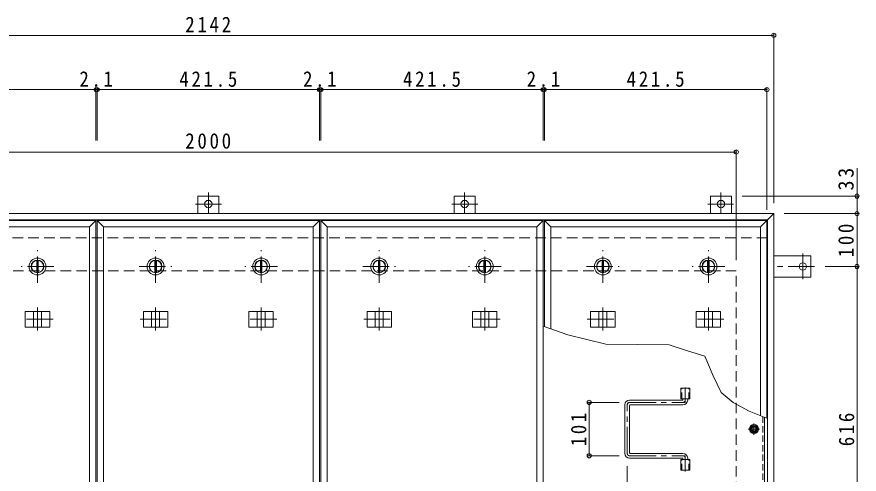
# Model space of a CAD drawing. Units: millimetres at full size, sheet at 1:10. Extents: x -2682 to 2797, y -1962 to 1758.
# Drawn here: x -1640 to -44, y 448 to 1314 of the extents above; entities that cross this region are included whole.
import ezdxf

# ---------------------------------------------------------------- set-up
doc = ezdxf.new("R2010")
doc.units = ezdxf.units.MM
doc.header["$LTSCALE"] = 10
doc.header["$PDMODE"] = 32
doc.header["$PDSIZE"] = 8
for name, pattern in [('CHAIN1', [8, 5, -1, 1, -1]), ('DASHED1', [1.8, 1.2, -0.6]), ('DASHED2', [3, 2, -1])]:
    doc.linetypes.add(name, pattern=pattern)
for name, color, linetype, lineweight in [('0-1_躯体', 2, 'Continuous', 9), ('0-2_仕上', 3, 'Continuous', 9), ('0-3_建具', 4, 'Continuous', 9), ('0-5_寸法', 7, 'Continuous', 9), ('0-6_ハッチ', 6, 'Continuous', 9), ('0-7', 5, 'Continuous', 5), ('0-A', 3, 'CHAIN1', 9), ('0-B', 2, 'Continuous', 9), ('0-C', 2, 'Continuous', 9), ('0-E', 3, 'Continuous', 9), ('0-F', 7, 'Continuous', 9)]:
    doc.layers.add(name, color=color, linetype=linetype, lineweight=lineweight)
doc.styles.add('ＭＳ ゴシック', font='')
doc.styles.get('ＭＳ ゴシック').set_extended_font_data('MS Gothic')

msp = doc.modelspace()

# ---------------------------------------------------------------- linework, layer by layer
at = {"layer": '0-1_躯体', "linetype": 'DASHED2'}
for p, q in [((-217.83, 895.44), (-2335.83, 895.44)), ((-2276.83, 833.44), (-276.83, 833.44)), ((-276.83, 233.44), (-276.83, 833.44))]:
    msp.add_line(p, q, dxfattribs=at)
at = {"layer": '0-1_躯体', "linetype": 'CHAIN1'}
for p, q in [((-1600.45, 810.44), (-1600.45, 872.44)), ((-1176.83, 810.44), (-1176.83, 872.44)), ((-753.2, 810.44), (-753.2, 872.44)), ((-329.58, 810.44), (-329.58, 872.44)), ((-1569.45, 841.44), (-1631.45, 841.44)), ((-1145.83, 841.44), (-1207.83, 841.44)), ((-722.2, 841.44), (-784.2, 841.44)), ((-298.58, 841.44), (-360.58, 841.44))]:
    msp.add_line(p, q, dxfattribs=at)
at = {"layer": '0-1_躯体'}
for p, q in [((-1601.95, 852.84), (-1601.95, 830.04)), ((-1598.95, 852.84), (-1598.95, 830.04)), ((-1178.33, 852.84), (-1178.33, 830.04)), ((-1175.33, 852.84), (-1175.33, 830.04)), ((-754.7, 852.84), (-754.7, 830.04)), ((-751.7, 852.84), (-751.7, 830.04)), ((-331.08, 852.84), (-331.08, 830.04)), ((-328.08, 852.84), (-328.08, 830.04))]:
    msp.add_line(p, q, dxfattribs=at)
for centre, radius in [((-1600.45, 841.44), 16), ((-1600.45, 841.44), 12), ((-1600.45, 841.44), 11.5), ((-1176.83, 841.44), 16), ((-1176.83, 841.44), 12), ((-1176.83, 841.44), 11.5), ((-753.2, 841.44), 16), ((-753.2, 841.44), 12), ((-753.2, 841.44), 11.5), ((-329.58, 841.44), 16), ((-329.58, 841.44), 12), ((-329.58, 841.44), 11.5)]:
    msp.add_circle(centre, radius, dxfattribs=at)
at = {"layer": '0-2_仕上'}
for p, q in [((-1911.2, 928.44), (-1489.7, 928.44)), ((-1501.7, 916.44), (-1489.7, 928.44)), ((-1487.58, 928.44), (-1066.08, 928.44)), ((-1487.58, 138.44), (-1487.58, 928.44)), ((-1487.58, 928.44), (-1475.58, 916.44)), ((-1078.08, 916.44), (-1066.08, 928.44)), ((-1063.95, 928.44), (-642.45, 928.44)), ((-1063.95, 138.44), (-1063.95, 928.44)), ((-1063.95, 928.44), (-1051.95, 916.44)), ((-654.45, 916.44), (-642.45, 928.44)), ((-640.33, 928.44), (-218.83, 928.44)), ((-640.33, 928.44), (-628.33, 916.44)), ((-640.33, 727.68), (-640.33, 928.44)), ((-218.83, 928.44), (-218.83, 554.21)), ((-1899.2, 916.44), (-1501.7, 916.44)), ((-1501.7, 916.44), (-1501.7, 150.44)), ((-1475.58, 916.44), (-1078.08, 916.44)), ((-1078.08, 916.44), (-1078.08, 150.44)), ((-1051.95, 916.44), (-654.45, 916.44)), ((-654.45, 916.44), (-654.45, 150.44)), ((-628.33, 723.35), (-628.33, 916.44)), ((-230.83, 916.44), (-230.83, 558.86)), ((-381.98, 590.94), (-381.98, 610.94)), ((-381.98, 610.94), (-364.68, 610.94)), ((-364.68, 590.94), (-364.68, 610.94)), ((-381.98, 590.94), (-364.68, 590.94)), ((-381.98, 455.94), (-381.98, 475.94)), ((-381.98, 475.94), (-364.68, 475.94)), ((-364.68, 455.94), (-364.68, 475.94)), ((-381.98, 455.94), (-364.68, 455.94))]:
    msp.add_line(p, q, dxfattribs=at)
at = {"layer": '0-2_仕上', "linetype": 'DASHED1'}
for p, q in [((-379.68, 590.94), (-379.68, 610.94)), ((-366.98, 590.94), (-366.98, 610.94)), ((-379.68, 455.94), (-379.68, 475.94)), ((-366.98, 455.94), (-366.98, 475.94))]:
    msp.add_line(p, q, dxfattribs=at)
at = {"layer": '0-2_仕上'}
for points in [[(-1489.7, 928.44), (-1489.7, 138.44), (-1501.7, 150.44)], [(-1066.08, 928.44), (-1066.08, 138.44), (-1078.08, 150.44)], [(-642.45, 928.44), (-642.45, 138.44), (-654.45, 150.44)], [(-628.33, 916.44), (-230.83, 916.44), (-218.83, 928.44)], [(-1487.58, 138.44), (-1475.58, 150.44), (-1475.58, 916.44)], [(-1063.95, 138.44), (-1051.95, 150.44), (-1051.95, 916.44)]]:
    msp.add_lwpolyline(points, dxfattribs=at)
at = {"layer": '0-3_建具', "color": 2}
for p, q in [((-205.83, 941.44), (-2347.83, 941.44)), ((-205.83, 941.44), (-217.83, 929.44)), ((-205.83, 125.44), (-205.83, 941.44)), ((-217.83, 929.44), (-2335.83, 929.44)), ((-217.83, 137.44), (-217.83, 929.44))]:
    msp.add_line(p, q, dxfattribs=at)
at = {"layer": '0-3_建具'}
for p, q in [((-1623.54, 756.44), (-1623.54, 726.44)), ((-1577.36, 756.44), (-1623.54, 756.44)), ((-1607.95, 756.44), (-1607.95, 726.44)), ((-1592.95, 756.44), (-1592.95, 726.44)), ((-1577.36, 756.44), (-1577.36, 726.44)), ((-1399.92, 756.44), (-1353.74, 756.44)), ((-1399.92, 756.44), (-1399.92, 726.44)), ((-1384.33, 756.44), (-1384.33, 726.44)), ((-1369.33, 756.44), (-1369.33, 726.44)), ((-1353.74, 756.44), (-1353.74, 726.44)), ((-1199.92, 756.44), (-1199.92, 726.44)), ((-1153.74, 756.44), (-1199.92, 756.44)), ((-1184.33, 756.44), (-1184.33, 726.44)), ((-1169.33, 756.44), (-1169.33, 726.44)), ((-1153.74, 756.44), (-1153.74, 726.44)), ((-976.29, 756.44), (-930.11, 756.44)), ((-976.29, 756.44), (-976.29, 726.44)), ((-960.7, 756.44), (-960.7, 726.44)), ((-945.7, 756.44), (-945.7, 726.44)), ((-930.11, 756.44), (-930.11, 726.44)), ((-776.29, 756.44), (-776.29, 726.44)), ((-730.11, 756.44), (-776.29, 756.44)), ((-760.7, 756.44), (-760.7, 726.44)), ((-745.7, 756.44), (-745.7, 726.44)), ((-730.11, 756.44), (-730.11, 726.44)), ((-552.67, 756.44), (-506.49, 756.44)), ((-552.67, 756.44), (-552.67, 726.44)), ((-537.08, 756.44), (-537.08, 726.44)), ((-522.08, 756.44), (-522.08, 726.44)), ((-506.49, 756.44), (-506.49, 726.44)), ((-352.67, 756.44), (-352.67, 726.44)), ((-306.49, 756.44), (-352.67, 756.44)), ((-337.08, 756.44), (-337.08, 726.44)), ((-322.08, 756.44), (-322.08, 726.44)), ((-306.49, 756.44), (-306.49, 726.44)), ((-1577.36, 726.44), (-1623.54, 726.44)), ((-1399.92, 726.44), (-1353.74, 726.44)), ((-1153.74, 726.44), (-1199.92, 726.44)), ((-976.29, 726.44), (-930.11, 726.44)), ((-730.11, 726.44), (-776.29, 726.44)), ((-552.67, 726.44), (-506.49, 726.44)), ((-306.49, 726.44), (-352.67, 726.44))]:
    msp.add_line(p, q, dxfattribs=at)
at = {"layer": '0-3_建具', "linetype": 'CHAIN1'}
for p, q in [((-1600.45, 763.56), (-1600.45, 720.32)), ((-1376.83, 763.56), (-1376.83, 720.32)), ((-1176.83, 763.56), (-1176.83, 720.32)), ((-953.2, 763.56), (-953.2, 720.32)), ((-753.2, 763.56), (-753.2, 720.32)), ((-529.58, 763.56), (-529.58, 720.32)), ((-329.58, 763.56), (-329.58, 720.32)), ((-1571.04, 741.44), (-1629.86, 741.44)), ((-1406.24, 741.44), (-1347.42, 741.44)), ((-1147.42, 741.44), (-1206.24, 741.44)), ((-982.61, 741.44), (-923.79, 741.44)), ((-723.79, 741.44), (-782.61, 741.44)), ((-558.99, 741.44), (-500.17, 741.44)), ((-300.17, 741.44), (-358.99, 741.44))]:
    msp.add_line(p, q, dxfattribs=at)
at = {"layer": '0-5_寸法'}
for p, q in [((-595.94, 711.66), (-642.45, 728.45)), ((-217.83, 553.82), (-252.37, 567.2))]:
    msp.add_line(p, q, dxfattribs=at)
for points in [[(-403.86, 693.26), (-524.01, 693.98), (-595.94, 711.66)], [(-336.34, 671.77), (-371.3, 682.46), (-403.86, 693.26)], [(-252.37, 567.2), (-282.6, 583.62), (-305.17, 602.86), (-320.53, 634.31), (-336.34, 671.77)]]:
    msp.add_lwpolyline(points, dxfattribs=at)
at = {"layer": '0-6_ハッチ', "linetype": 'CHAIN1'}
for p, q in [((-373.33, 612.32), (-373.33, 583.94)), ((-483.33, 487.45), (-483.33, 579.43)), ((-478.82, 583.94), (-373.33, 583.94)), ((-478.82, 482.94), (-373.33, 482.94)), ((-373.33, 453.05), (-373.33, 482.94))]:
    msp.add_line(p, q, dxfattribs=at)
at = {"layer": '0-6_ハッチ'}
for p, q in [((-377.83, 589.44), (-377.83, 590.94)), ((-368.83, 588.44), (-368.83, 590.94)), ((-487.83, 487.44), (-487.83, 579.44)), ((-378.83, 588.44), (-478.83, 588.44)), ((-478.83, 488.44), (-478.83, 578.44)), ((-477.83, 579.44), (-377.83, 579.44)), ((-477.83, 487.44), (-377.83, 487.44)), ((-378.83, 478.44), (-478.83, 478.44)), ((-377.83, 477.44), (-377.83, 475.94)), ((-368.83, 478.44), (-368.83, 475.94))]:
    msp.add_line(p, q, dxfattribs=at)
for centre, radius, start, end in [((-478.83, 579.44), 9, 90, 180), ((-477.83, 578.44), 1, 90, 180), ((-378.83, 589.44), 1, 270, 0), ((-377.83, 588.44), 9, 270, 0), ((-478.83, 487.44), 9, 180, 270), ((-477.83, 488.44), 1, 180, 270), ((-377.83, 478.44), 9, 0, 90), ((-378.83, 477.44), 1, 0, 90)]:
    msp.add_arc(centre, radius, start, end, dxfattribs=at)
at = {"layer": '0-6_ハッチ', "linetype": 'CHAIN1'}
for centre, radius, start, end in [((-478.82, 579.43), 4.51, 90, 180), ((-377.83, 588.44), 4.5, 270.29569, 0), ((-478.82, 487.45), 4.51, 180, 270), ((-377.83, 478.44), 4.5, 0, 89.70431)]:
    msp.add_arc(centre, radius, start, end, dxfattribs=at)
at = {"layer": '0-7'}
for radius in [5, 4.19]:
    msp.add_circle((-243.33, 533.44), radius, dxfattribs=at)
at = {"layer": '0-A'}
for p, q in [((-243.33, 522.76), (-243.33, 544.12)), ((-232.65, 533.44), (-254.01, 533.44))]:
    msp.add_line(p, q, dxfattribs=at)
at = {"layer": '0-A', "linetype": 'DASHED1'}
msp.add_line((-226.53, 557.19), (-226.53, 183.14), dxfattribs=at)
at = {"layer": '0-A', "linetype": 'Continuous'}
msp.add_line((-223.33, 179.94), (-223.33, 555.95), dxfattribs=at)
at = {"layer": '0-B'}
for p, q in [((-250.83, 533.44), (-247.07, 539.94)), ((-250.83, 533.44), (-247.07, 526.94)), ((-247.07, 539.94), (-239.58, 539.94)), ((-247.07, 526.94), (-239.58, 526.94)), ((-235.83, 533.44), (-239.58, 539.94)), ((-235.83, 533.44), (-239.58, 526.94))]:
    msp.add_line(p, q, dxfattribs=at)
for radius in [8.5, 6.5]:
    msp.add_circle((-243.33, 533.44), radius, dxfattribs=at)
at = {"layer": '0-C', "linetype": 'CHAIN1'}
for p, q in [((-1376.83, 810.44), (-1376.83, 872.44)), ((-953.2, 810.44), (-953.2, 872.44)), ((-529.58, 810.44), (-529.58, 872.44)), ((-1407.83, 841.44), (-1345.83, 841.44)), ((-984.2, 841.44), (-922.2, 841.44)), ((-560.58, 841.44), (-498.58, 841.44))]:
    msp.add_line(p, q, dxfattribs=at)
at = {"layer": '0-C'}
for p, q in [((-1378.33, 852.84), (-1378.33, 830.04)), ((-1375.33, 852.84), (-1375.33, 830.04)), ((-954.7, 852.84), (-954.7, 830.04)), ((-951.7, 852.84), (-951.7, 830.04)), ((-531.08, 852.84), (-531.08, 830.04)), ((-528.08, 852.84), (-528.08, 830.04))]:
    msp.add_line(p, q, dxfattribs=at)
for centre, radius in [((-1376.83, 841.44), 16), ((-1376.83, 841.44), 12), ((-1376.83, 841.44), 11.5), ((-953.2, 841.44), 16), ((-953.2, 841.44), 12), ((-953.2, 841.44), 11.5), ((-529.58, 841.44), 16), ((-529.58, 841.44), 12), ((-529.58, 841.44), 11.5)]:
    msp.add_circle(centre, radius, dxfattribs=at)
at = {"layer": '0-E'}
for p, q in [((-1296.83, 941.44), (-1296.83, 974.64)), ((-1256.83, 974.64), (-1296.83, 974.64)), ((-1256.83, 941.44), (-1256.83, 974.64)), ((-811.33, 941.44), (-811.33, 974.64)), ((-771.33, 974.64), (-811.33, 974.64)), ((-771.33, 941.44), (-771.33, 974.64)), ((-325.83, 974.64), (-285.83, 974.64)), ((-325.83, 941.44), (-325.83, 974.64)), ((-285.83, 941.44), (-285.83, 974.64)), ((-205.83, 861.44), (-135.63, 861.44)), ((-135.63, 861.44), (-135.63, 821.44)), ((-205.83, 821.44), (-135.63, 821.44))]:
    msp.add_line(p, q, dxfattribs=at)
at = {"layer": '0-E', "linetype": 'CHAIN1'}
for p, q in [((-1276.83, 981.8), (-1276.83, 941.64)), ((-791.33, 981.8), (-791.33, 941.64)), ((-305.83, 981.8), (-305.83, 941.64)), ((-1251.99, 959.64), (-1300.87, 959.64)), ((-766.49, 959.64), (-815.37, 959.64)), ((-330.67, 959.64), (-281.78, 959.64)), ((-150.63, 866.28), (-150.63, 817.39)), ((-128.47, 841.44), (-205.83, 841.44))]:
    msp.add_line(p, q, dxfattribs=at)
at = {"layer": '0-E'}
for centre in [(-1276.83, 959.64), (-791.33, 959.64), (-305.83, 959.64), (-150.63, 841.44)]:
    msp.add_circle(centre, 7, dxfattribs=at)
at = {"layer": '0-F'}
for p, q in [((-2347.83, 1279.15), (-205.83, 1279.15)), ((-205.83, 1282.15), (-205.83, 961.44)), ((-1911.2, 1176.36), (-1489.7, 1176.36)), ((-1489.7, 1179.36), (-1489.7, 1080)), ((-1489.7, 1176.36), (-1487.58, 1176.36)), ((-1487.58, 1179.36), (-1487.58, 1080)), ((-1487.58, 1176.36), (-1066.08, 1176.36)), ((-1066.08, 1179.36), (-1066.08, 1080)), ((-1066.08, 1176.36), (-1063.95, 1176.36)), ((-1063.95, 1179.36), (-1063.95, 1080)), ((-1063.95, 1176.36), (-642.45, 1176.36)), ((-642.45, 1179.36), (-642.45, 1080)), ((-642.45, 1176.36), (-640.33, 1176.36)), ((-640.33, 1179.36), (-640.33, 1080)), ((-640.33, 1176.36), (-218.83, 1176.36)), ((-218.83, 1179.36), (-218.83, 948.44)), ((-2276.83, 1058.16), (-276.83, 1058.16)), ((-276.83, 1061.16), (-276.83, 853.44)), ((-48.06, 974.64), (-48.06, 1027.8)), ((-45.06, 974.64), (-265.83, 974.64)), ((-48.06, 941.44), (-48.06, 974.64)), ((-45.06, 941.44), (-185.83, 941.44)), ((-48.06, 941.44), (-48.06, 841.44)), ((-45.06, 841.44), (-108.47, 841.44)), ((-48.06, 841.44), (-48.06, 225.44)), ((-558.48, 583.94), (-498.82, 583.94)), ((-555.48, 583.94), (-555.48, 482.94)), ((-558.48, 482.94), (-498.82, 482.94)), ((-483.33, 357.79), (-483.33, 462.94))]:
    msp.add_line(p, q, dxfattribs=at)
for p in [(-205.83, 1279.15), (-1489.7, 1176.36), (-1487.58, 1176.36), (-1066.08, 1176.36), (-1063.95, 1176.36), (-642.45, 1176.36), (-640.33, 1176.36), (-218.83, 1176.36), (-276.83, 1058.16), (-48.06, 974.64), (-48.06, 941.44), (-48.06, 841.44), (-555.48, 583.94), (-555.48, 482.94)]:
    msp.add_point(p, dxfattribs=at)

# ---------------------------------------------------------------- texts
at = {"layer": '0-F', "color": 2, "char_height": 29.33, "attachment_point": 7, "style": 'ＭＳ ゴシック'}
for s, insert in [('\\T1.28;\\W0.9;2142', (-1320.58, 1285.15)), ('\\T1.27;\\W0.9;2.1', (-1521.14, 1181.36)), ('\\T1.28;\\W0.9;421.5', (-1331.83, 1181.36)), ('\\T1.27;\\W0.9;2.1', (-1097.51, 1181.36)), ('\\T1.28;\\W0.9;421.5', (-908.2, 1181.36)), ('\\T1.27;\\W0.9;2.1', (-673.89, 1181.36)), ('\\T1.28;\\W0.9;421.5', (-484.58, 1181.36)), ('\\T1.28;\\W0.9;2000', (-1320.58, 1064.16))]:
    msp.add_mtext(s, dxfattribs=dict(at, insert=insert))
at = {"layer": '0-F', "color": 2, "char_height": 29.33, "attachment_point": 7, "rotation": 90, "style": 'ＭＳ ゴシック'}
for s, insert in [('\\T1.27;\\W0.95;33', (-54.06, 985.3)), ('\\T1.27;\\W0.9;100', (-54.06, 858.94)), ('\\T1.27;\\W0.9;101', (-560.48, 500.94)), ('\\T1.27;\\W0.9;616', (-53.06, 500.94))]:
    msp.add_mtext(s, dxfattribs=dict(at, insert=insert))

doc.saveas('drawing.dxf')
